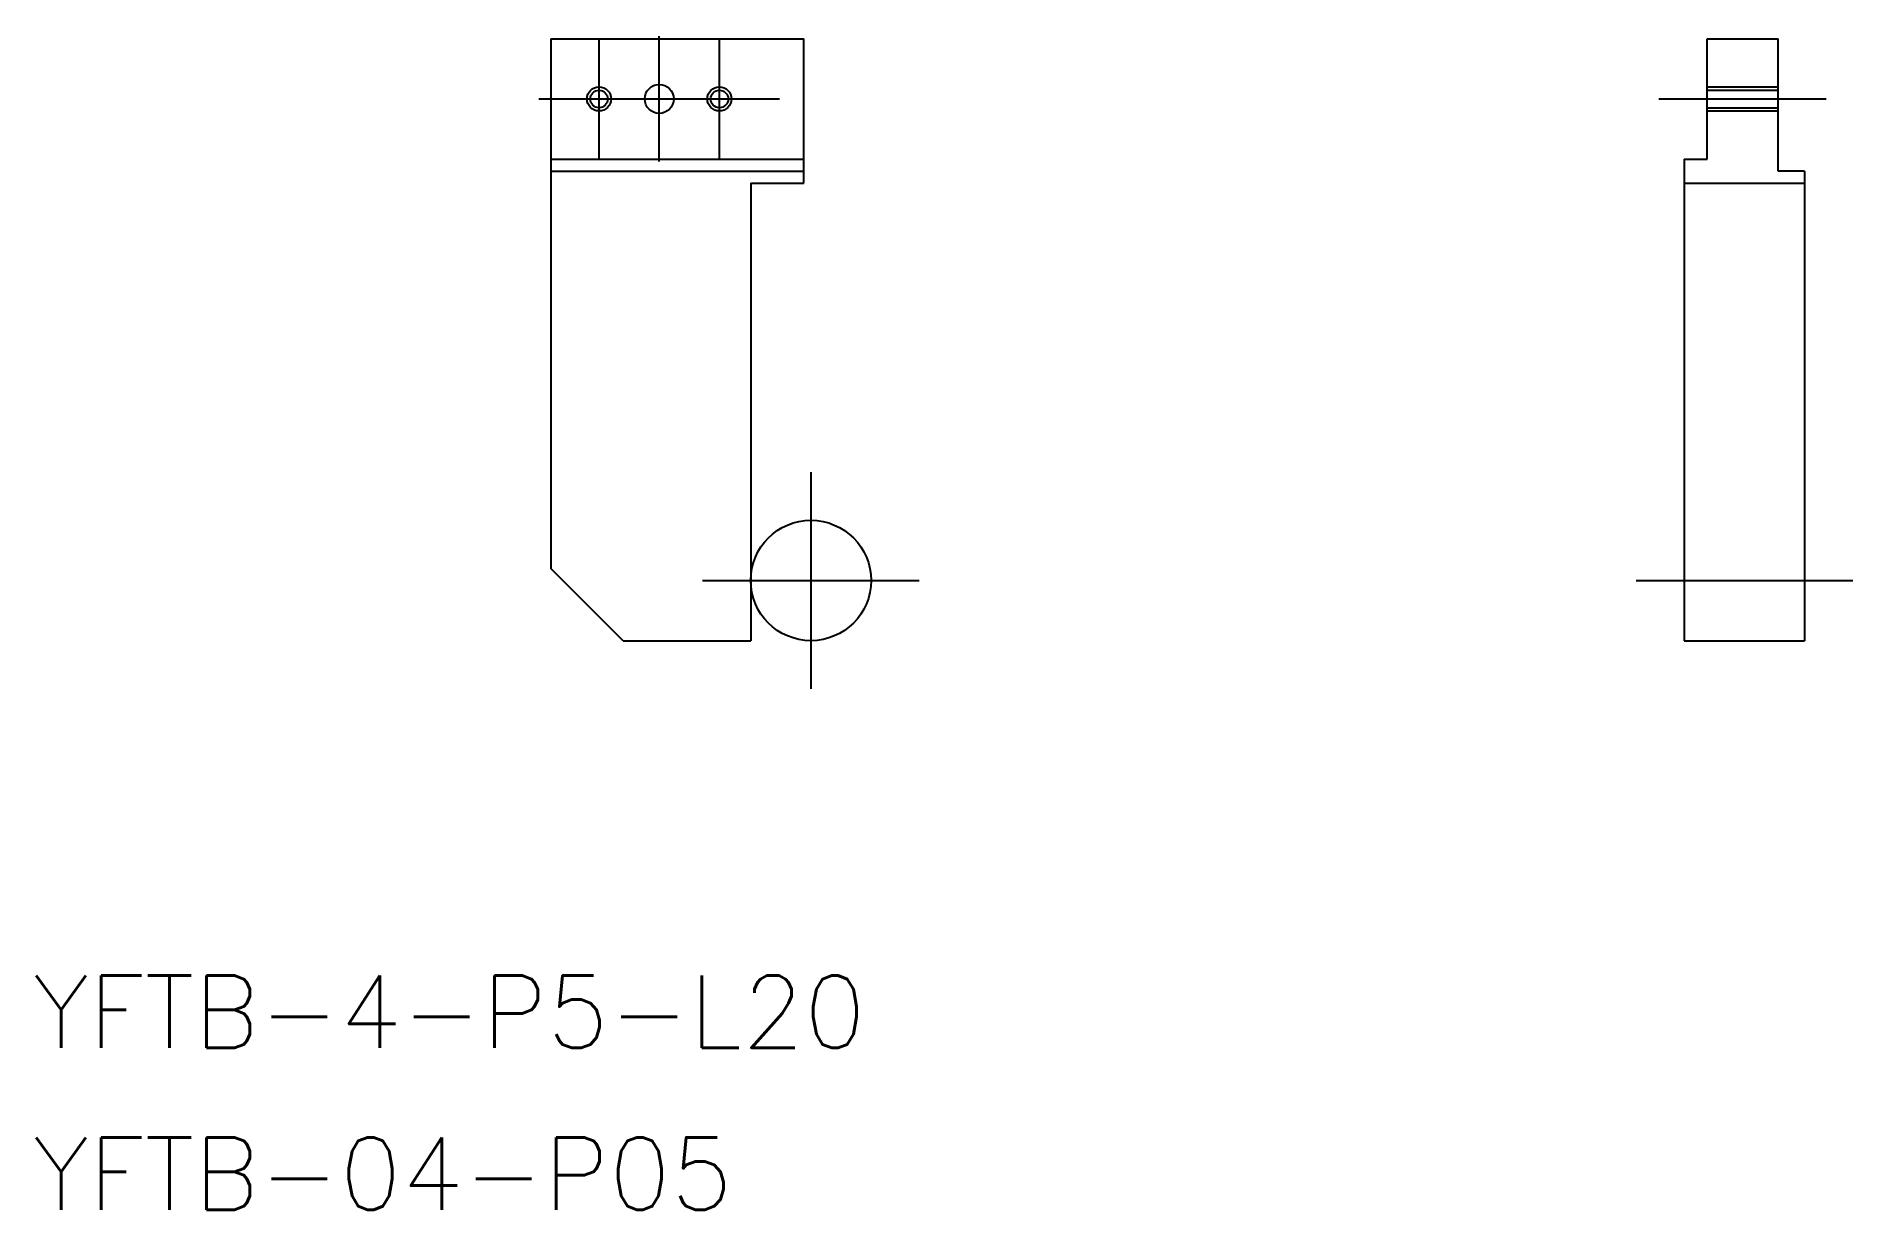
# Model space of a CAD drawing. Extents: x -32.2 to 43.3, y -26.1 to 22.6.
import ezdxf

# ---------------------------------------------------------------- set-up
doc = ezdxf.new("R2010")
doc.units = 0
for name, pattern in [('CENTER', [50.8, 31.75, -6.35, 6.35, -6.35]), ('DASHED', [19.05, 12.7, -6.35]), ('PHANTOM', [63.5, 31.75, -6.35, 6.35, -6.35, 6.35, -6.35])]:
    doc.linetypes.add(name, pattern=pattern)
doc.layers.get('0').update_dxf_attribs({"linetype": 'CONTINUOUS'})
doc.layers.add('CENTER', color=1, linetype='CENTER')
doc.styles.get("Standard").update_dxf_attribs({"font": 'txt.shx', "height": 3, "bigfont": 'bigfont.shx'})

msp = doc.modelspace()

# ---------------------------------------------------------------- linework, layer by layer
at = {"color": 7, "linetype": 'CONTINUOUS'}
for p, q in [((-10.8, 22.5), (-10.8, 0.5)), ((-10.8, 22.5), (-0.3, 22.5)), ((-0.3, 16.5), (-0.3, 22.5)), ((37.223, 17.5), (37.223, 22.5)), ((37.223, 22.5), (40.173, 22.5)), ((40.173, 17), (40.173, 22.5)), ((-10.8, 17.5), (-0.3, 17.5)), ((36.273, 17.5), (36.273, -2.5)), ((36.273, 17.5), (37.223, 17.5)), ((41.273, 17), (40.173, 17)), ((41.273, 17), (41.273, -2.5)), ((-2.5, 16.5), (-2.5, -2.5)), ((-2.5, 16.5), (-0.3, 16.5)), ((36.273, 16.5), (41.273, 16.5)), ((-7.8, -2.5), (-10.8, 0.5)), ((-7.8, -2.5), (-2.5, -2.5)), ((36.273, -2.5), (41.273, -2.5))]:
    msp.add_line(p, q, dxfattribs=at)
at = {"color": 3, "linetype": 'DASHED'}
for p, q in [((37.223, 20.5), (40.173, 20.5)), ((37.223, 20.364), (40.173, 20.364)), ((37.223, 19.635), (40.173, 19.635)), ((37.223, 19.5), (40.173, 19.5)), ((-10.8, 17), (-0.3, 17))]:
    msp.add_line(p, q, dxfattribs=at)
at = {"color": 3, "linetype": 'CONTINUOUS'}
for centre in [(-8.8, 20), (-3.8, 20)]:
    msp.add_circle(centre, 0.5, dxfattribs=at)
at = {"color": 7, "linetype": 'CONTINUOUS'}
for centre, radius in [((-6.3, 20), 0.6), ((-8.8, 20), 0.364), ((-3.8, 20), 0.364)]:
    msp.add_circle(centre, radius, dxfattribs=at)
at = {"color": 3, "linetype": 'PHANTOM'}
msp.add_circle((0, 0), 2.5, dxfattribs=at)
at = {"layer": 'CENTER', "color": 1, "linetype": 'CENTER'}
for p, q in [((-8.8, 17.5), (-8.8, 22.5)), ((-6.3, 17.4), (-6.3, 22.6)), ((-3.8, 17.5), (-3.8, 22.5)), ((-11.3, 20), (-1.3, 20)), ((35.223, 20), (42.173, 20)), ((0, 4.5), (0, -4.5)), ((-4.5, 0), (4.5, 0)), ((34.273, 0), (43.273, 0))]:
    msp.add_line(p, q, dxfattribs=at)

# ---------------------------------------------------------------- texts
at = {"color": 7, "linetype": 'CONTINUOUS'}
for s, p in [('YFTB-4-P5-L20', (-32.303, -19.409)), ('YFTB-04-P05', (-32.303, -26.132))]:
    msp.add_text(s, height=3, dxfattribs=at).set_placement(p)

doc.saveas('drawing.dxf')
